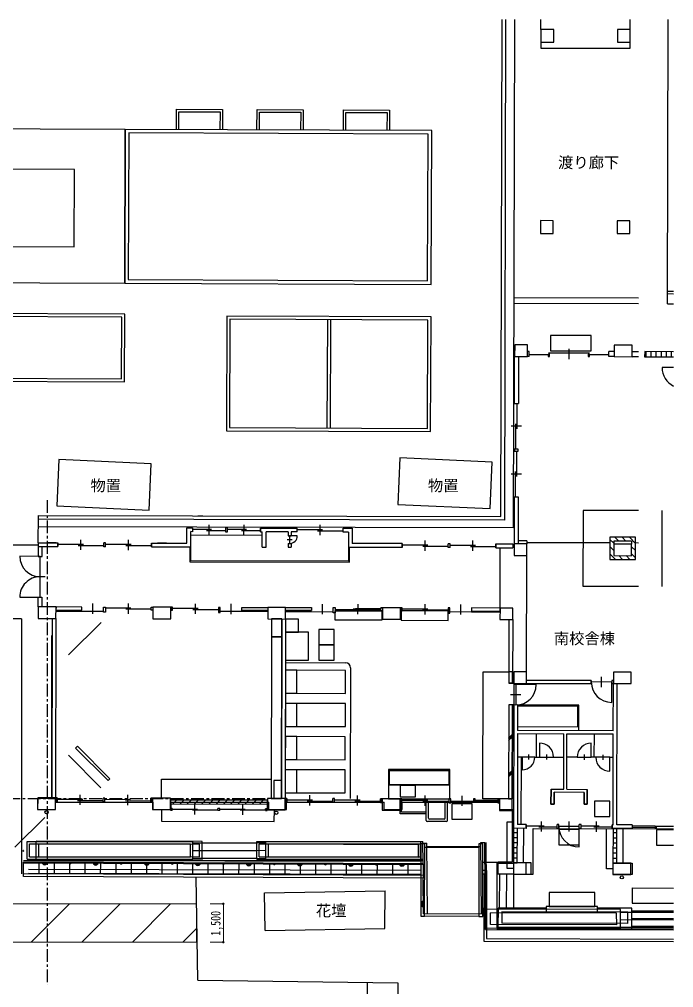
# Model space of a CAD drawing. Units: millimetres at full size. Extents: x -38393 to 40930, y -28590 to 28520.
# Drawn here: x 15231 to 40870, y -9439 to 28520 of the extents above; entities that cross this region are included whole.
import ezdxf
from ezdxf.enums import TextEntityAlignment as Align

# ---------------------------------------------------------------- set-up
doc = ezdxf.new("R2010")
doc.units = ezdxf.units.MM
doc.header["$LTSCALE"] = 100
doc.header["$PDMODE"] = 32
doc.header["$PDSIZE"] = 60
doc.linetypes.add('CHAIN1', pattern=[8, 5, -1, 1, -1])
doc.layers.add('9-5', color=7, linetype='Continuous', lineweight=18)
doc.layers.add('F-0_図枠太線', color=134, linetype='Continuous', lineweight=30)
doc.styles.add('ＭＳ ゴシック', font='')
doc.styles.get('ＭＳ ゴシック').set_extended_font_data('MS Gothic')

msp = doc.modelspace()

# ---------------------------------------------------------------- linework, layer by layer
at = {"layer": '9-5'}
for p, q in [((-13600.5, -6154.7), (22173.1, -6154.7)), ((15699.1, -7654.7), (17199.1, -6154.7)), ((17679, -7654.7), (19179, -6154.7)), ((19658.9, -7654.7), (21158.9, -6154.7)), ((22173.1, -6154.7), (22173.1, -7654.7)), ((21638.8, -7654.7), (22173.1, -7120.5)), ((-13600.5, -7654.7), (22173.1, -7654.7))]:
    msp.add_line(p, q, dxfattribs=at)
at = {"layer": '9-5', "color": 4, "lineweight": 9}
for p, q in [((23226.4, -6154.7), (22701.3, -6154.7)), ((23226.4, -6154.7), (23226.4, -7654.7)), ((23226.4, -7654.7), (22701.3, -7654.7))]:
    msp.add_line(p, q, dxfattribs=at)
at = {"layer": '9-5'}
for p in [(23226.4, -6154.7), (23226.4, -7654.7)]:
    msp.add_point(p, dxfattribs=at)
at = {"layer": 'F-0_図枠太線'}
for p, q in [((34099.9, 9032.7), (34146.2, 28520)), ((34249.5, 8882.4), (34296.2, 28520)), ((34598.8, 8581.5), (34646.2, 28520)), ((35670.3, 28129), (35671.2, 28520)), ((39170.3, 28120.7), (39171.2, 28520)), ((40624.7, 17367.2), (40651.2, 28520)), ((35669.1, 27629), (35668.6, 27394)), ((35668.6, 27394), (39168.5, 27385.7)), ((39168.5, 27385.7), (39169.1, 27620.7)), ((40625.9, 17867.2), (40870, 17866.6)), ((39497.3, 17589.9), (34620.3, 17601.5)), ((40624.7, 17367.2), (40625.3, 17587.2)), ((40625.7, 17767.2), (40870, 17766.6)), ((39497.3, 17369.9), (34619.8, 17381.5)), ((40624.7, 17367.2), (40870, 17366.6)), ((27301.8, 16749.3), (27284.5, 12499.3)), ((27421.8, 16748.8), (27404.5, 12498.8)), ((36765.5, 15601.4), (36764.6, 15201.4)), ((34635.4, 13466.4), (34639.8, 15306.4)), ((34789.8, 15306.1), (34785.4, 13466.1)), ((35204.8, 15305.1), (35139.8, 15305.3)), ((35960, 15370), (35205, 15371.8)), ((37570.1, 15432.8), (35960.1, 15436.6)), ((38325, 15364.4), (37570, 15366.1)), ((38324.8, 15297.7), (38325.3, 15497.7)), ((38539.8, 15297.2), (38324.8, 15297.7)), ((38540.3, 15497.2), (38325.3, 15497.7)), ((39497.3, 15294.9), (39239.8, 15295.5)), ((39240.3, 15495.5), (39497.3, 15494.9)), ((39735.3, 15494.3), (39734.8, 15294.3)), ((39735.3, 15494.3), (39734.8, 15294.3)), ((39734.8, 15294.3), (40870, 15291.6)), ((40870, 15491.6), (39735.3, 15494.3)), ((39789.8, 15294.2), (39790.3, 15494.2)), ((39989.8, 15293.7), (39990.3, 15493.7)), ((40189.8, 15293.3), (40190.3, 15493.3)), ((40389.8, 15292.8), (40390.3, 15492.8)), ((40589.8, 15292.3), (40590.3, 15492.3)), ((40789.8, 15291.8), (40790.3, 15491.8)), ((40870, 14866.6), (40418.8, 14867.7)), ((34635.4, 13466.4), (34785.4, 13466.1)), ((34733.1, 12466.2), (34735.4, 13466.2)), ((34908.3, 12565.8), (34508.3, 12566.7)), ((34681.2, 11666.3), (34683.5, 12666.3)), ((34728.6, 10596.2), (34731, 11596.2)), ((34903.9, 10695.8), (34503.9, 10696.8)), ((34676.7, 9796.3), (34679.1, 10796.3)), ((34626.7, 9796.5), (34622.3, 7956.5)), ((34626.7, 9796.5), (34776.7, 9796.1)), ((34776.7, 9796.1), (34772.3, 7956.1)), ((37325.5, 9270), (37318.4, 6300.1)), ((39497.3, 9264.9), (37325.5, 9270)), ((40418.4, 6292.7), (40425.5, 9262.7)), ((15972.4, 8000.8), (15975, 9075.8)), ((34249.5, 8882.4), (15974.6, 8925.8)), ((15975, 9075.8), (34099.9, 9032.7)), ((22224.9, 9060.9), (22424.9, 9060.5)), ((34598.8, 8581.5), (15973.9, 8625.8)), ((21947, 7836.6), (21948.5, 8436.6)), ((22013.8, 8586.4), (22013.5, 8436.4)), ((22013.7, 8536.4), (22763.7, 8534.7)), ((22563.6, 8485.1), (23313.6, 8483.3)), ((22663.2, 8309.9), (22664.1, 8709.9)), ((23383.7, 8533.2), (24133.7, 8531.4)), ((23933.6, 8481.9), (24683.6, 8480.1)), ((24033.2, 8306.6), (24034.1, 8706.6)), ((24683.4, 8430.1), (24683.8, 8580.1)), ((24683.8, 8580.1), (26113.8, 8576.7)), ((24747, 7829.9), (24748.4, 8429.9)), ((24897, 7829.6), (24898.4, 8429.6)), ((25763.4, 8427.5), (24898.4, 8429.6)), ((25763.4, 8427.5), (25763.1, 8277.5)), ((25883.4, 8427.2), (25883.1, 8277.2)), ((26113.4, 8426.7), (25883.4, 8427.2)), ((26113.4, 8426.7), (26113.8, 8576.7)), ((26113.7, 8526.7), (27113.7, 8524.3)), ((26913.6, 8474.8), (27913.6, 8472.4)), ((27013.1, 8299.6), (27014.1, 8699.6)), ((28128.4, 8421.9), (27913.4, 8422.4)), ((28128.4, 8421.9), (28127, 7821.9)), ((28278.8, 8571.5), (28277.4, 7971.5)), ((15972.4, 8000.8), (16737.4, 7999)), ((16672.4, 7999.1), (16322.4, 8000)), ((16737.4, 7999), (16737, 7849)), ((16737.4, 7999), (16737, 7849)), ((16737.4, 7999), (16737, 7849)), ((17636.7, 7721.8), (17637.7, 8121.8)), ((18537, 7844.7), (18537.4, 7994.7)), ((19506.7, 7717.4), (19507.7, 8117.4)), ((20997.4, 7988.8), (20647.4, 7989.7)), ((24748.1, 8289.9), (21948.1, 8296.6)), ((25922.7, 8122.1), (25722.7, 8122.6)), ((25762.4, 7977.5), (25762, 7827.5)), ((25762.4, 7977.5), (25882.4, 7977.2)), ((25763.1, 8277.5), (25883.1, 8277.2)), ((25823.1, 8272.4), (25822.4, 7972.4)), ((26123.1, 8271.7), (25823.1, 8272.4)), ((25882.4, 7977.2), (25882, 7827.2)), ((30237.4, 7966.9), (28277.4, 7971.5)), ((31136.7, 7689.7), (31137.7, 8089.7)), ((33006.7, 7685.3), (33007.6, 8085.3)), ((35122.6, 8075.3), (34772.6, 8076.1)), ((35122.6, 8075.3), (35122.3, 7955.3)), ((35122.5, 8015.3), (38372.5, 8007.6)), ((38372.8, 8132.2), (38522.4, 7981.9)), ((38522.6, 8067.2), (38522.3, 7947.2)), ((39222.6, 8065.5), (38522.6, 8067.2)), ((38570.5, 8217.1), (38720.1, 8066.7)), ((38853.3, 8216.4), (39003, 8066.1)), ((39136.2, 8215.7), (39372.4, 7978.4)), ((39222.6, 8065.5), (39222.3, 7945.5)), ((39372.5, 8005.2), (39497.3, 8004.9)), ((15965.3, 7913.4), (14140.3, 7913.4)), ((16737.3, 7949), (17737.3, 7946.6)), ((17537.2, 7897.1), (18537.2, 7894.7)), ((18607, 7844.5), (18537, 7844.7)), ((18607.3, 7944.5), (19607.3, 7942.2)), ((19407.2, 7892.6), (20407.2, 7890.3)), ((24747, 7829.9), (24897, 7829.6)), ((25762, 7827.5), (25882, 7827.2)), ((28127, 7821.9), (28125.7, 7281.9)), ((30237, 7816.9), (28127, 7821.9)), ((28165.6, 7241.8), (28167, 7821.8)), ((30237.4, 7966.9), (30237, 7816.9)), ((30237.4, 7966.9), (30237, 7816.9)), ((30237, 7816.9), (30237.4, 7966.9)), ((30237.2, 7916.9), (31237.2, 7914.5)), ((31037.1, 7865), (32037.1, 7862.6)), ((32037, 7812.6), (32037.4, 7962.6)), ((32107, 7812.4), (32037, 7812.6)), ((32107.2, 7912.4), (33107.2, 7910.1)), ((32907.1, 7860.5), (33907.1, 7858.2)), ((33907.4, 7958.2), (33907, 7808.2)), ((33907, 7808.2), (33907.4, 7958.2)), ((33907, 7808.2), (33907.4, 7958.2)), ((33907.4, 7958.2), (33907, 7808.2)), ((33907, 7808.2), (34572, 7806.6)), ((33907.4, 7958.2), (34572.3, 7956.6)), ((34066.4, 5442.8), (34072, 7807.8)), ((34572.3, 7956.6), (34572, 7806.6)), ((38372.1, 7849.4), (38521.7, 7699)), ((39222.1, 7845.9), (39371.7, 7695.5)), ((16046.1, 7468.1), (15246.1, 7470)), ((16044.2, 6668.1), (16046.1, 7468.1)), ((35110.4, 2940.3), (35121.3, 7505.3)), ((38371.4, 7566.5), (38589.9, 7347)), ((38723.1, 7496.7), (38872.7, 7346.4)), ((39005.9, 7496), (39155.6, 7345.7)), ((39221.4, 7563.1), (39371.1, 7412.7)), ((16244.2, 6667.6), (15844.2, 6668.6)), ((16042.3, 5868.1), (16044.2, 6668.1)), ((37318.4, 6300.1), (39497.3, 6294.9)), ((15242.3, 5870), (16042.3, 5868.1)), ((16666, 5324.1), (17681, 5321.7)), ((17681, 5321.7), (18531, 5319.7)), ((18105.8, 5220.7), (18106.7, 5620.7)), ((19601.3, 5437.2), (18601.3, 5439.5)), ((20401.2, 5395.3), (19401.2, 5397.6)), ((19500.8, 5217.4), (19501.7, 5617.4)), ((21231.3, 5433.3), (22231.3, 5430.9)), ((22031.2, 5391.4), (23031.2, 5389)), ((22130.8, 5211.1), (22131.7, 5611.1)), ((23525.8, 5207.8), (23526.7, 5607.8)), ((27105.8, 5199.3), (27106.7, 5599.3)), ((28601.2, 5375.8), (27601.2, 5378.1)), ((28316.3, 5416.4), (28601.3, 5415.8)), ((28401.2, 5376.2), (29401.2, 5373.9)), ((29401.3, 5413.9), (28401.3, 5416.2)), ((28500.8, 5196), (28501.7, 5596)), ((28500.8, 5196), (28501.7, 5596)), ((29401.1, 5333.9), (29401.4, 5453.9)), ((29401.1, 5333.9), (29401.4, 5453.9)), ((29466.1, 5333.7), (29401.1, 5333.9)), ((29466.4, 5453.7), (29401.4, 5453.9)), ((30231.3, 5411.9), (31231.3, 5409.5)), ((31031.2, 5370), (32031.2, 5367.6)), ((31130.8, 5189.8), (31131.7, 5589.8)), ((32525.8, 5186.4), (32526.7, 5586.4)), ((15315.3, 5023.4), (14140.3, 5023.4)), ((15315.3, 5023.4), (15315.3, -4981.6)), ((16515.4, 5034.5), (16498.6, -2000.5)), ((16665.4, 5034.1), (16648.6, -2000.8)), ((23951, 5306.8), (23101, 5308.8)), ((24966, 5304.4), (23951, 5306.8)), ((25515.3, 5013.1), (25498.6, -2021.9)), ((25665.3, 5012.7), (25648.6, -2022.2)), ((25666, 5302.7), (26681, 5300.3)), ((26681, 5300.3), (27531, 5298.3)), ((32951, 5285.4), (32101, 5287.4)), ((34066, 5282.8), (32951, 5285.4)), ((34415.3, 4991.9), (34409.4, 2492)), ((34565.3, 4991.6), (34559.4, 2491.6)), ((17162, 3608), (18437.8, 4877.7)), ((16501.8, -2007.3), (16501.8, 4364.9)), ((25661.3, 3302.8), (28011.3, 3297.2)), ((28210.8, 3096.7), (28198.6, -2028.3)), ((33398.6, -2040.7), (33410.4, 2944.3)), ((33410.4, 2944.3), (34410.4, 2942)), ((38044, 2343.3), (38045, 2743.3)), ((34559.4, 2491.6), (34409.4, 2492)), ((34609.4, 2491.5), (34609.2, 2441.5)), ((34759.2, 2441.1), (34609.2, 2441.5)), ((34759.2, 2441.1), (34609.2, 2441.5)), ((34684.2, 2441.3), (34682.3, 1641.3)), ((35484.2, 2439.4), (34684.2, 2441.3)), ((34759.2, 2441.1), (34759.4, 2491.1)), ((35109.4, 2490.3), (37644.3, 2484.3)), ((35109.6, 2610.3), (37644.6, 2604.3)), ((37644.6, 2604.3), (37644.3, 2484.3)), ((38444.5, 2542.4), (37644.5, 2544.3)), ((38442.6, 1742.4), (38444.5, 2542.4)), ((38505, 632.2), (38509.3, 2482.2)), ((38646.2, -3053.1), (38659.3, 2481.9)), ((34883.3, 2040.8), (34483.3, 2041.8)), ((34407.3, 1642), (34398.6, -2043)), ((34557.3, 1641.6), (34407.3, 1642)), ((34557.3, 1641.6), (34548.6, -2043.4)), ((34607.3, 1641.5), (34595.8, -3193.5)), ((34757.3, 1641.1), (34607.3, 1641.5)), ((34757.3, 1641.1), (34607.3, 1641.5)), ((34757.3, 1641.1), (34755, 641.1)), ((34404, 245.7), (34554.4, 395.3)), ((34404.1, 295.7), (34554.5, 445.3)), ((34404.3, 345.7), (34554.6, 495.3)), ((34754.7, 521.1), (34746.2, -3043.9)), ((34754.7, 521.1), (36569.7, 516.8)), ((38505, 632.2), (34755, 641.1)), ((35492.5, -400.6), (35494.7, 519.4)), ((36564.5, -1663.2), (36569.7, 516.8)), ((36684.5, -1663.5), (36689.7, 516.5)), ((36689.7, 516.5), (38504.7, 512.2)), ((37762.5, -406), (37764.7, 514)), ((38496.2, -3052.8), (38504.7, 512.2)), ((35613.8, 149.1), (35612.5, -400.9)), ((37642.5, -405.7), (37643.8, 144.3)), ((17152.6, -327), (18422.4, -1602.8)), ((35182.7, -299.9), (35182.2, -499.9)), ((35887.7, -301.6), (35887.2, -501.6)), ((37367.7, -305.1), (37367.2, -505.1)), ((38097.7, -306.8), (38097.2, -506.8)), ((34932.5, -399.3), (34752.5, -398.9)), ((34892.5, -399.2), (34886.2, -3044.2)), ((34932.5, -399.3), (34931.3, -899.3)), ((35432.5, -400.5), (34932.5, -399.3)), ((35432.5, -400.5), (35612.5, -400.9)), ((35612.5, -400.9), (36162.5, -402.2)), ((36162.5, -402.2), (36567.5, -403.2)), ((37092.5, -404.4), (36687.5, -403.5)), ((37092.5, -404.4), (37642.5, -405.7)), ((37822.5, -406.2), (37642.5, -405.7)), ((38372.5, -407.5), (37822.5, -406.2)), ((38371.2, -957.5), (38372.5, -407.5)), ((38372.5, -407.5), (38502.5, -407.8)), ((34400.7, -1168.5), (34551, -1018.9)), ((34400.8, -1118.5), (34551.1, -968.9)), ((34400.9, -1068.5), (34551.3, -918.9)), ((25100.4, -1270.9), (25098.6, -2020.9)), ((17612.8, -2278.1), (17613.8, -1878.1)), ((19482.8, -2282.6), (19483.8, -1882.6)), ((15951.8, -2007.3), (16501.8, -2007.3)), ((15951.8, -2457.3), (15951.8, -2007.3)), ((16651.8, -2457.3), (16651.8, -2166)), ((16651.8, -2166), (20478.1, -2166)), ((16713.5, -2001), (16713.1, -2151)), ((16713.5, -2001), (16713.1, -2151)), ((16713.1, -2151), (16713.5, -2001)), ((16713.1, -2151), (16713.5, -2001)), ((16713.4, -2051), (17713.4, -2053.4)), ((17513.3, -2102.9), (18513.3, -2105.3)), ((18513.1, -2155.3), (18513.5, -2005.3)), ((18583.1, -2155.4), (18513.1, -2155.3)), ((18583.4, -2055.4), (19583.4, -2057.8)), ((19383.3, -2107.3), (20383.2, -2109.7)), ((20383.5, -2009.7), (20383.1, -2159.7)), ((20383.5, -2009.7), (20383.1, -2159.7)), ((20383.1, -2159.7), (20383.5, -2009.7)), ((20383.5, -2009.7), (20383.1, -2159.7)), ((20478.1, -2457.3), (20478.1, -2166)), ((21148.1, -2236.5), (24948.1, -2245.6)), ((21178.1, -2457.3), (21178.1, -2166)), ((21178.1, -2166), (25004.3, -2166)), ((21244.2, -2236.8), (21394.5, -2087.1)), ((21527, -2237.4), (21677.4, -2087.8)), ((21809.9, -2238.1), (21960.2, -2088.5)), ((22092.7, -2238.8), (22243.1, -2089.1)), ((22112.1, -2653.8), (22113, -2253.8)), ((22375.6, -2239.5), (22525.9, -2089.8)), ((22658.4, -2240.1), (22808.8, -2090.5)), ((22941.2, -2240.8), (23091.6, -2091.2)), ((23224.1, -2241.5), (23374.4, -2091.8)), ((23506.9, -2242.1), (23657.3, -2092.5)), ((23789.8, -2242.8), (23940.1, -2093.2)), ((23982.1, -2658.3), (23983, -2258.3)), ((24072.6, -2243.5), (24223, -2093.8)), ((24355.5, -2244.2), (24505.8, -2094.5)), ((24638.3, -2244.8), (24788.7, -2095.2)), ((24921.1, -2245.5), (24948.1, -2218.6)), ((24948.1, -2245.6), (24948.4, -2095.6)), ((25004.3, -2457.3), (25004.3, -2166)), ((25704.3, -2457.3), (25704.3, -2166)), ((25704.3, -2166), (29530.6, -2166)), ((25713.5, -2022.4), (25713.1, -2172.4)), ((25713.5, -2022.4), (25713.1, -2172.4)), ((25713.1, -2172.4), (25713.5, -2022.4)), ((25713.1, -2172.4), (25713.5, -2022.4)), ((25713.4, -2072.4), (26713.3, -2074.8)), ((26513.2, -2124.3), (27513.2, -2126.7)), ((26612.8, -2299.5), (26613.8, -1899.5)), ((27513.1, -2176.7), (27513.5, -2026.7)), ((27583.1, -2176.8), (27513.1, -2176.7)), ((27583.3, -2076.8), (28583.3, -2079.2)), ((28298.5, -2078.5), (28583.5, -2079.2)), ((28383.2, -2128.7), (29383.2, -2131.1)), ((28383.4, -2128.7), (29383.4, -2131.1)), ((28482.8, -2304), (28483.8, -1904)), ((28482.9, -2304), (28483.9, -1904)), ((29383.5, -2031.1), (29383.1, -2181.1)), ((29383.5, -2031.1), (29383.1, -2181.1)), ((29383.1, -2181.1), (29383.5, -2031.1)), ((29383.5, -2031.1), (29383.1, -2181.1)), ((29383.2, -2181.1), (29383.6, -2031.1)), ((29448.2, -2181.3), (29383.2, -2181.1)), ((29448.6, -2031.3), (29383.6, -2031.1)), ((29530.6, -2457.3), (29530.6, -2166)), ((30213.5, -2083.1), (31238.5, -2085.5)), ((30230.6, -2457.3), (30230.6, -2166)), ((30230.6, -2166), (34056.9, -2166)), ((32063.3, -2137.5), (31038.4, -2135)), ((31137.9, -2310.3), (31138.9, -1910.3)), ((31176.6, -2880.4), (31178.2, -2185.4)), ((31266.8, -2790.6), (31268.2, -2185.6)), ((31916.8, -2792.1), (31918.2, -2187.1)), ((32006.6, -2882.3), (32008.2, -2187.4)), ((33093.3, -2139.9), (32133.3, -2137.6)), ((32577.9, -2313.7), (32578.9, -1913.7)), ((33983.3, -2142), (33093.3, -2139.9)), ((33093.5, -2089.9), (33983.5, -2092)), ((34056.9, -2457.3), (34056.9, -2166)), ((15951.8, -2457.3), (16651.8, -2457.3)), ((20478.1, -2457.3), (21178.1, -2457.3)), ((21212.7, -2416.7), (21212.5, -2486.7)), ((21212.5, -2486.7), (21212.7, -2416.7)), ((21212.6, -2439.7), (22212.6, -2442.1)), ((22012.5, -2465.6), (23012.5, -2468)), ((23012.5, -2491), (23012.6, -2421)), ((23082.5, -2491.1), (23012.5, -2491)), ((23082.6, -2421.1), (23012.6, -2421)), ((23082.5, -2491.1), (23082.6, -2421.1)), ((23082.6, -2444.1), (24082.6, -2446.5)), ((23882.5, -2470), (24882.5, -2472.4)), ((24882.6, -2425.4), (24882.5, -2495.4)), ((24882.6, -2425.4), (24882.5, -2495.4)), ((25004.3, -2457.3), (25704.3, -2457.3)), ((25221.5, -2921.2), (25222.5, -2471.2)), ((29530.6, -2457.3), (30230.6, -2457.3)), ((34056.9, -2457.3), (34606.9, -2457.3)), ((34606.9, -4993.5), (34606.9, -2457.3)), ((15057.2, -3933.9), (16222, -2769.1)), ((31961.5, -2927.2), (31221.5, -2925.5)), ((31871.7, -2837), (31311.7, -2835.7)), ((35693, -3321.1), (35694, -2921.1)), ((36770.5, -3323.7), (36771.5, -2923.7)), ((37848, -3326.2), (37849, -2926.2)), ((34595.8, -3193.5), (34592.6, -4543.5)), ((34595.5, -3351), (34745.5, -3351.4)), ((35085.8, -3194.7), (34595.8, -3193.5)), ((35086.2, -3044.7), (34746.2, -3043.9)), ((34992.6, -4544.5), (34995.8, -3194.5)), ((35086.1, -3094.7), (35793.6, -3096.4)), ((35366.9, -4993.5), (35366.9, -3203.4)), ((35366.9, -3203.4), (40870, -3218.9)), ((36301, -3147.6), (35593.5, -3145.9)), ((36300.8, -3197.6), (36301.2, -3047.6)), ((36370.8, -3197.7), (36300.8, -3197.6)), ((36371.2, -3047.7), (36301.2, -3047.6)), ((36370.8, -3197.7), (36371.2, -3047.7)), ((37171, -3124.6), (36371, -3122.7)), ((37169.1, -3924.6), (37171, -3124.6)), ((37241.1, -3099.8), (37948.6, -3101.5)), ((38456, -3152.7), (37748.5, -3151)), ((38455.8, -3202.7), (38456.2, -3052.7)), ((38456.2, -3052.7), (38455.8, -3202.7)), ((38455.8, -3202.7), (38645.8, -3203.1)), ((39245.8, -3204.6), (38455.8, -3202.7)), ((38496.2, -3052.8), (38456.2, -3052.7)), ((38456.2, -3052.7), (38496.2, -3052.8)), ((38495.5, -3360.3), (38645.5, -3360.6)), ((39246.2, -3054.6), (38646.2, -3053.1)), ((39246.2, -3054.6), (38846.2, -3053.6)), ((39246.2, -3054.6), (38846.2, -3053.6)), ((38892.6, -4553.7), (38895.8, -3203.7)), ((39246.2, -3054.6), (39245.8, -3204.6)), ((39246.2, -3054.6), (39245.8, -3204.6)), ((39246.2, -3054.6), (39245.8, -3204.6)), ((39246.2, -3054.6), (39245.8, -3204.6)), ((40145.9, -3169.2), (39245.9, -3167.1)), ((40146.1, -3106.7), (39246.1, -3104.6)), ((40146.1, -3106.7), (40870, -3108.4)), ((40195.7, -3251.8), (40194.3, -3851.8)), ((40870, -3253.4), (40195.7, -3251.8)), ((15530.4, -4407.3), (15533.3, -3707.3)), ((15533.3, -3707.3), (22030.3, -3707.3)), ((15892.9, -4399.1), (15894.6, -3699.1)), ((22394.6, -3714.5), (15894.6, -3699.1)), ((22030.3, -4407.3), (22030.3, -3707.3)), ((22030.7, -3757.3), (24530.7, -3757.3)), ((22392.9, -4414.5), (22394.6, -3714.5)), ((24894.4, -3770.4), (22394.5, -3764.5)), ((24530.5, -4407.3), (24533.3, -3707.3)), ((24533.3, -3707.3), (31045.3, -3707.3)), ((24892.9, -4420.4), (24894.6, -3720.4)), ((30964.5, -3734.9), (24894.6, -3720.4)), ((30962.9, -4434.9), (30964.5, -3734.9)), ((31053.5, -4585.2), (31045.3, -3707.3)), ((31046, -3772.3), (31193.5, -3772.3)), ((31219.4, -6551.9), (31193.5, -3772.3)), ((33313.4, -3752.6), (33468.4, -3751.1)), ((33339.5, -6560.5), (33313.4, -3752.6)), ((33500.1, -7161.3), (33468.4, -3751.1)), ((33550.1, -7161.4), (33518.4, -3750.7)), ((34594.5, -3751), (34744.5, -3751.4)), ((34595, -3551), (34745, -3551.4)), ((38494.5, -3760.3), (38644.5, -3760.6)), ((38495, -3560.3), (38645, -3560.6)), ((15630.8, -4307.3), (15632.9, -3807.3)), ((15632.9, -3807.3), (21932.9, -3807.3)), ((15993.2, -4299.3), (15994.4, -3799.3)), ((15994.4, -3799.3), (22294.3, -3814.3)), ((21930.9, -4307.3), (21932.9, -3807.3)), ((22030.7, -4057.3), (24530.7, -4057.3)), ((24893.7, -4070.4), (22393.7, -4064.5)), ((24630.9, -4307.3), (24632.9, -3807.3)), ((24632.9, -3807.3), (30946.3, -3807.3)), ((24993.1, -4320.7), (24994.3, -3820.7)), ((30864.3, -3834.6), (24994.3, -3820.7)), ((30864.3, -3834.6), (30863.1, -4334.6)), ((30950.9, -4307.3), (30946.3, -3807.3)), ((33239.1, -3945.3), (31119.1, -3940.2)), ((31194.7, -3902.3), (33314.8, -3902.3)), ((33394.4, -3805.7), (33239.4, -3805.3)), ((34593.6, -4151), (34743.6, -4151.4)), ((34594, -3951), (34744, -3951.4)), ((38493.6, -4160.3), (38643.6, -4160.6)), ((38494, -3960.3), (38644, -3960.6)), ((40194.3, -3851.8), (40870, -3853.4)), ((15390.3, -5082.7), (15392.6, -4522.7)), ((15392.6, -4457.3), (31054, -4457.3)), ((31053.5, -4585.2), (15392.6, -4522.7)), ((15530.4, -4407.3), (22030.3, -4407.3)), ((15592.8, -4448.3), (30962.8, -4484.9)), ((15630.8, -4307.3), (21930.9, -4307.3)), ((22392.9, -4414.5), (15892.9, -4399.1)), ((22030.7, -4357.3), (24530.7, -4357.3)), ((22393, -4364.5), (24893, -4370.4)), ((24530.5, -4407.3), (31051.9, -4407.3)), ((24630.9, -4307.3), (30950.9, -4307.3)), ((30962.9, -4434.9), (24892.9, -4420.4)), ((30863.1, -4334.6), (24993.1, -4320.7)), ((33392.7, -4515.6), (33992.7, -4517.1)), ((33942.7, -4517), (33936.5, -7116.9)), ((33991.6, -4992.1), (33992.7, -4517.1)), ((34593.1, -4351), (34743.1, -4351.4)), ((38487.9, -4552.8), (38486.9, -5002.8)), ((38487.9, -4552.8), (39248.4, -4554.6)), ((38493.1, -4360.3), (38643.1, -4360.6)), ((31053.4, -4625.2), (15392.4, -4562.7)), ((15592, -4798.3), (30961.9, -4834.9)), ((15994.8, -4565.1), (15993.1, -4985.1)), ((16597.1, -4567.5), (16595.4, -4987.5)), ((17199.5, -4569.9), (17197.8, -4989.9)), ((17801.8, -4572.3), (17800.1, -4992.3)), ((18404.1, -4574.7), (18402.5, -4994.7)), ((19006.5, -4577.1), (19004.8, -4997.1)), ((19608.8, -4579.5), (19607.2, -4999.5)), ((20211.2, -4581.9), (20209.5, -5001.9)), ((20813.5, -4584.3), (20811.8, -5004.3)), ((21415.9, -4586.8), (21414.2, -5006.7)), ((22018.2, -4589.2), (22016.5, -5009.1)), ((22620.5, -4591.6), (22618.9, -5011.6)), ((23222.9, -4594), (23221.2, -5014)), ((23825.2, -4596.4), (23823.6, -5016.4)), ((24427.6, -4598.8), (24425.9, -5018.8)), ((25029.9, -4601.2), (25028.2, -5021.2)), ((25632.3, -4603.6), (25630.6, -5023.6)), ((26234.6, -4606), (26232.9, -5026)), ((26836.9, -4608.4), (26835.3, -5028.4)), ((27439.3, -4610.8), (27437.6, -5030.8)), ((28041.6, -4613.2), (28040, -5033.2)), ((28644, -4615.6), (28642.3, -5035.6)), ((29246.3, -4618), (29244.6, -5038)), ((29848.7, -4620.4), (29847, -5040.4)), ((30451, -4622.8), (30449.3, -5042.8)), ((31053.5, -4585.2), (31051.3, -5145.2)), ((33541.9, -4841), (33391.9, -4840.6)), ((33541.9, -4841), (33535.6, -7516)), ((34592.6, -4568.5), (33992.6, -4567.1)), ((31051.3, -5145.2), (15390.3, -5082.7)), ((31051.7, -5045.2), (15390.7, -4982.7)), ((15591.6, -4948.3), (30961.6, -4984.9)), ((22225.2, -9150.1), (22154.9, -5109.7)), ((31064.4, -6551.2), (31051.3, -5145.2)), ((33441.6, -4990.8), (33391.6, -4990.6)), ((33441.6, -4990.8), (33435.3, -7615.8)), ((34591.6, -4993.5), (33941.6, -4992)), ((34041.6, -4992.2), (34038.4, -6317.2)), ((34316.6, -4992.8), (34313.4, -6317.8)), ((34591.6, -4993.5), (34588.4, -6318.5)), ((34606.9, -4993.5), (35366.9, -4995.3)), ((24841, -5727.3), (29562, -5645)), ((39240.3, -5529.6), (39238.9, -6129.5)), ((39240.3, -5529.6), (40870, -5533.4)), ((24866.7, -7203.1), (24841, -5727.3)), ((38783, -6373.9), (33542.7, -6361.4)), ((33988.4, -6317.1), (33986.6, -7067.1)), ((35880.9, -6321.6), (33988.4, -6317.1)), ((37890.6, -6476.3), (37891.1, -6261.3)), ((39228.4, -6329.5), (37890.9, -6326.3)), ((38790.5, -7173.9), (38783, -6373.9)), ((39226.5, -7129.5), (39228.2, -6429.5)), ((39226.6, -7079.5), (39228.4, -6329.5)), ((39228.2, -6429.5), (40870, -6433.4)), ((39238.9, -6129.5), (40870, -6133.4)), ((33494.5, -6561.2), (31064.4, -6551.2)), ((33232.6, -6645.3), (31112.6, -6640.2)), ((33698.3, -6961.8), (33694.1, -6511.8)), ((38634.4, -6523.5), (33694.1, -6511.8)), ((34138.1, -6467.4), (34137, -6917.4)), ((39078, -6479.2), (34138.1, -6467.4)), ((35880.6, -6471.6), (37890.6, -6476.3)), ((38638.6, -6973.5), (38634.4, -6523.5)), ((38784, -6473.9), (40870, -6478.8)), ((38786.8, -6773.9), (40870, -6778.8)), ((39077, -6929.2), (39078, -6479.2)), ((39227.5, -6729.5), (40870, -6733.4)), ((33500.1, -7161.3), (40870, -7178.8)), ((38790, -7123.9), (33549.7, -7111.4)), ((38638.6, -6973.5), (33698.3, -6961.8)), ((33936.5, -7116.9), (40870, -7133.4)), ((39226.6, -7079.5), (33986.6, -7067.1)), ((39077, -6929.2), (34137, -6917.4)), ((38789.5, -7073.9), (40870, -7078.8)), ((39226.7, -7029.5), (40870, -7033.4)), ((33535.6, -7516), (40870, -7533.4)), ((33435.3, -7615.8), (40870, -7633.4)), ((22225.2, -9150.1), (30062.7, -9244.9)), ((28858.7, -9230.4), (28844.5, -12865.1)), ((30062.7, -9244.9), (30049.1, -11675.3))]:
    msp.add_line(p, q, dxfattribs=at)
at = {"layer": 'F-0_図枠太線', "linetype": 'CHAIN1'}
for p, q in [((16322, 9673), (16322, -9330.8)), ((24863.4, -2033.9), (10967, -2033.9))]:
    msp.add_line(p, q, dxfattribs=at)
at = {"layer": 'F-0_図枠太線'}
for points in [[(35669.1, 27629), (36169.1, 27627.8), (36170.3, 28127.8), (35670.3, 28129)], [(38669.1, 27621.9), (39169.1, 27620.7), (39170.3, 28120.7), (38670.3, 28121.9)], [(19382.1, 24206.7), (9372.2, 24247.5), (9347.6, 18217.5), (19357.5, 18176.7)], [(31392, 24157.7), (19382.1, 24206.7), (19357.5, 18176.7), (31367.4, 18127.7)], [(31251.5, 24018.2), (19521.6, 24066.1), (19498.1, 18316.1), (31228, 18268.3)], [(17385.7, 22629.8), (11355.7, 22654.4), (11343.4, 19624.4), (17373.3, 19599.8)], [(36152.5, 20627.9), (35652.5, 20629.1), (35651.3, 20129.1), (36151.3, 20127.9)], [(39152.5, 20620.7), (38652.5, 20621.9), (38651.3, 20121.9), (39151.3, 20120.7)], [(19362.6, 16961.7), (13297.6, 16986.4), (13286.8, 14331.4), (19351.8, 14306.7)], [(19242.1, 16842.2), (13417.2, 16865.9), (13407.3, 14450.9), (19232.3, 14427.2)], [(31362.2, 16852.7), (23362.3, 16885.4), (23344, 12395.4), (31343.9, 12362.8)], [(31241.8, 16733.2), (23481.8, 16764.9), (23464.5, 12514.9), (31224.4, 12483.3)], [(37641.8, 16124.3), (36041.8, 16128.1), (36040.3, 15528.1), (37640.3, 15524.3)], [(35140.9, 15755.3), (34640.9, 15756.4), (34639.8, 15306.4), (35139.8, 15305.3)], [(39240.9, 15745.5), (38540.9, 15747.2), (38539.8, 15297.2), (39239.8, 15295.5)], [(36010.1, 15403.2), (35960.1, 15403.3), (35959.8, 15303.3), (36009.8, 15303.2)], [(37570, 15399.5), (37520, 15399.6), (37519.8, 15299.6), (37569.8, 15299.5)], [(34781.2, 11666.1), (34631.2, 11666.5), (34631, 11596.5), (34781, 11596.1)], [(16699.5, 9444.2), (20315.7, 9279.2), (20398.6, 11097.3), (16782.4, 11262.3)], [(30059.6, 9506.8), (33675.8, 9341.8), (33758.8, 11159.9), (30142.5, 11324.9)], [(23383.8, 8583.2), (23313.8, 8583.3), (23313.4, 8433.3), (23383.4, 8433.2)], [(38370.9, 7347.6), (39370.9, 7345.2), (39373, 8215.2), (38373, 8217.6)], [(35122.3, 7955.3), (34622.3, 7956.5), (34621.3, 7506.5), (35121.3, 7505.3)], [(39222.3, 7945.5), (38522.3, 7947.2), (38521.3, 7497.2), (39221.3, 7495.5)], [(16666.4, 5484.1), (15966.4, 5485.8), (15965.4, 5035.8), (16665.4, 5034.1)], [(17681.4, 5481.7), (16666.4, 5484.1), (16666.1, 5364.1), (17681.1, 5361.7)], [(18531.4, 5479.7), (18601.4, 5479.5), (18600.9, 5279.5), (18530.9, 5279.7)], [(20401.4, 5475.3), (20466.4, 5475.1), (20466.1, 5355.1), (20401.1, 5355.3)], [(21166.4, 5473.4), (20466.4, 5475.1), (20465.3, 5025.1), (21165.3, 5023.4)], [(21231.4, 5473.3), (21166.4, 5473.4), (21166.1, 5353.4), (21231.1, 5353.3)], [(23101.4, 5468.8), (23031.4, 5469), (23030.9, 5269), (23100.9, 5268.8)], [(23951.4, 5466.8), (24966.4, 5464.4), (24966.1, 5344.4), (23951.1, 5346.8)], [(25666.4, 5462.7), (24966.4, 5464.4), (24965.3, 5014.4), (25665.3, 5012.7)], [(25666.4, 5462.7), (26681.4, 5460.3), (26681.1, 5340.3), (25666.1, 5342.7)], [(27531.4, 5458.3), (27601.4, 5458.1), (27600.9, 5258.1), (27530.9, 5258.3)], [(27601.1, 5338.1), (29441.1, 5333.8), (29440.2, 4963.8), (27600.2, 4968.1)], [(29401.4, 5453.9), (29466.4, 5453.7), (29466.1, 5333.7), (29401.1, 5333.9)], [(30166.4, 5452), (29466.4, 5453.7), (29465.3, 5003.7), (30165.3, 5002)], [(30231.4, 5451.9), (30166.4, 5452), (30166.1, 5332), (30231.1, 5331.9)], [(32031.1, 5327.6), (30191.1, 5332), (30190.2, 4962), (32030.2, 4957.6)], [(32101.4, 5447.4), (32031.4, 5447.6), (32030.9, 5247.6), (32100.9, 5247.4)], [(34066.4, 5442.8), (32951.4, 5445.4), (32951.1, 5325.4), (34066.1, 5322.8)], [(34566.4, 5441.6), (34066.4, 5442.8), (34065.3, 4992.8), (34565.3, 4991.6)], [(25113.7, 4314.1), (25513.7, 4313.1), (25515.3, 5013.1), (25115.3, 5014.1)], [(25664.1, 4502.7), (26164.1, 4501.6), (26165.3, 5001.6), (25665.3, 5002.7)], [(26962.9, 3999.7), (27562.9, 3998.2), (27564.3, 4598.2), (26964.3, 4599.7)], [(25098.6, -2020.9), (25498.6, -2021.9), (25513.7, 4313.1), (25113.7, 4314.1)], [(25661.5, 3402.8), (26561.5, 3400.6), (26564.1, 4500.6), (25664.1, 4502.7)], [(26961.5, 3399.7), (27561.5, 3398.2), (27562.9, 3998.2), (26962.9, 3999.7)], [(25658.4, 2102.8), (26108.4, 2101.7), (26110.5, 3001.7), (25660.5, 3002.8)], [(34409.4, 2492), (34559.4, 2491.6), (34560.4, 2941.6), (34410.4, 2942)], [(35110.4, 2940.3), (34610.4, 2941.5), (34609.4, 2491.5), (35109.4, 2490.3)], [(39210.4, 2930.5), (38510.4, 2932.2), (38509.3, 2482.2), (39209.3, 2480.5)], [(25655.3, 802.8), (26105.3, 801.7), (26107.5, 1701.7), (25657.5, 1702.8)], [(34398.6, -2043), (34548.6, -2043.4), (34557.3, 1641.6), (34407.3, 1642)], [(25652.2, -497.2), (26102.2, -498.3), (26104.4, 401.7), (25654.4, 402.8)], [(17436.1, -44.9), (17507, 25.7), (18776.8, -1250.1), (18705.9, -1320.7)], [(25649.1, -1797.2), (26099.1, -1798.3), (26101.3, -898.3), (25651.3, -897.2)], [(32101.3, -887.6), (29701.3, -881.9), (29699.9, -1481.9), (32099.9, -1487.6)], [(25198.6, -2021.2), (25498.6, -2021.9), (25500.3, -1321.9), (25200.3, -1321.2)], [(32099.9, -1487.6), (29699.9, -1481.9), (29698.6, -2031.9), (32098.6, -2037.6)], [(30749.8, -1514.4), (30149.8, -1512.9), (30148.8, -1962.9), (30748.8, -1964.4)], [(16648.6, -2000.8), (15948.6, -1999.2), (15947.6, -2449.2), (16647.6, -2450.8)], [(16713.5, -2001), (16648.5, -2000.8), (16648.1, -2150.8), (16713.1, -2151)], [(20448.5, -2009.9), (20383.5, -2009.7), (20383.1, -2159.7), (20448.1, -2159.9)], [(21148.6, -2011.5), (20448.6, -2009.9), (20447.5, -2459.9), (21147.5, -2461.5)], [(25648.6, -2022.2), (24948.6, -2020.6), (24947.5, -2470.6), (25647.5, -2472.2)], [(25713.5, -2022.4), (25648.5, -2022.2), (25648.1, -2172.2), (25713.1, -2172.4)], [(29448.5, -2031.3), (29383.5, -2031.1), (29383.1, -2181.1), (29448.1, -2181.3)], [(30148.6, -2032.9), (29448.6, -2031.3), (29447.5, -2481.3), (30147.5, -2482.9)], [(30213.6, -2033.1), (30148.6, -2032.9), (30148.2, -2182.9), (30213.2, -2183.1)], [(32133.6, -2037.6), (32063.6, -2037.5), (32063.2, -2187.5), (32133.2, -2187.6)], [(32978.1, -2234.7), (32178.1, -2232.8), (32176.7, -2832.8), (32976.7, -2834.7)], [(33093.6, -2039.9), (33023.6, -2039.8), (33023.4, -2114.8), (33093.4, -2114.9)], [(34048.6, -2042.2), (33983.6, -2042), (33983.2, -2192), (34048.2, -2192.2)], [(34548.6, -2043.4), (34048.6, -2042.2), (34047.5, -2492.2), (34547.5, -2493.4)], [(38373.4, -2127.5), (37773.4, -2126.1), (37772, -2726.1), (38372, -2727.5)], [(21212.7, -2416.7), (21147.7, -2416.5), (21147.5, -2486.5), (21212.5, -2486.7)], [(24947.6, -2425.6), (24882.6, -2425.4), (24882.5, -2495.4), (24947.5, -2495.6)], [(34592.6, -4543.5), (34742.6, -4543.9), (34745.8, -3193.9), (34595.8, -3193.5)], [(37170.7, -3244.6), (36370.7, -3242.7), (36369.3, -3842.7), (37169.3, -3844.6)], [(38492.6, -4552.8), (38642.6, -4553.1), (38645.8, -3203.1), (38495.8, -3202.8)], [(40196, -3131.8), (40146, -3131.7), (40145.8, -3206.7), (40195.8, -3206.8)], [(31119.4, -3800.2), (30964.4, -3799.9), (30957.6, -6639.9), (31112.6, -6640.2)], [(35092.6, -4544.7), (34592.6, -4543.5), (34591.6, -4993.5), (35091.6, -4994.7)], [(39192.6, -4554.4), (38492.6, -4552.8), (38491.6, -5002.8), (39191.6, -5004.4)], [(37779.9, -5711.1), (35994.9, -5706.8), (35993.6, -6256.8), (37778.6, -6261.1)]]:
    msp.add_lwpolyline(points, close=True, dxfattribs=at)
for points in [[(21382.1, 24198.5), (21385.4, 24998.5), (23195.4, 24991.1), (23192.1, 24191.1)], [(21482.1, 24198.1), (21485, 24898.1), (23095, 24891.5), (23092.1, 24191.5)], [(24542.1, 24185.6), (24545.4, 24985.6), (26355.3, 24978.2), (26352.1, 24178.2)], [(24642.1, 24185.2), (24645, 24885.2), (26254.9, 24878.6), (26252.1, 24178.6)], [(27927.1, 24171.8), (27930.3, 24971.8), (29740.3, 24964.4), (29737.1, 24164.4)], [(28027.1, 24171.4), (28029.9, 24871.4), (29639.9, 24864.8), (29637.1, 24164.8)], [(35204.8, 15305.1), (35205.3, 15505.1), (35140.3, 15505.3)], [(20407.4, 7990.3), (21797.4, 7986.9), (21798.8, 8586.9), (22013.8, 8586.4), (22013.5, 8436.4), (21948.5, 8436.6)], [(24683.8, 8580.1), (24683.4, 8430.1), (24748.4, 8429.9)], [(27913.4, 8422.4), (27913.8, 8572.4), (28278.8, 8571.5)], [(15972.4, 8000.8), (15972, 7850.8), (16737, 7849)], [(16737.4, 7999), (16737, 7849), (16737.4, 7999)], [(16737, 7849), (16737.4, 7999), (16737, 7849)], [(18607, 7844.5), (18607.4, 7994.5), (18537.4, 7994.7)], [(20407.4, 7990.3), (20407, 7840.3), (21947, 7836.6)], [(20407.4, 7990.3), (20407, 7840.3), (20407.4, 7990.3)], [(20407, 7840.3), (20407.4, 7990.3), (20407, 7840.3)], [(15972, 7850.8), (15971.1, 7468.3), (16121.1, 7467.9), (16122, 7850.4)], [(21907, 7836.7), (21905.6, 7256.7), (28165.6, 7241.8)], [(28125.7, 7281.9), (21945.7, 7296.6), (21947, 7836.6)], [(30237.4, 7966.9), (30237, 7816.9), (30237.4, 7966.9)], [(32107, 7812.4), (32107.4, 7962.4), (32037.4, 7962.6)], [(15966.4, 5485.8), (15967.3, 5868.3), (16117.3, 5867.9), (16116.4, 5485.4)], [(26108.4, 2101.7), (28008.4, 2097.2), (28010.5, 2997.2), (26110.5, 3001.7)], [(34410.4, 2942), (34409.4, 2492), (34609.4, 2491.5), (34607.3, 1641.5), (34407.3, 1642), (34398.6, -2043), (33398.6, -2040.7)], [(35109.4, 2490.3), (37644.3, 2484.3), (37644.6, 2604.3), (35109.6, 2610.3)], [(38509.6, 2602.2), (38444.6, 2602.4), (38444.3, 2482.4), (38509.3, 2482.2)], [(26105.3, 801.7), (28005.3, 797.2), (28007.5, 1697.2), (26107.5, 1701.7)], [(37115.3, 775.5), (37117.2, 1595.5), (34757.2, 1601.1)], [(37155.3, 775.4), (37157.3, 1635.4), (34757.3, 1644.6)], [(37155, 635.4), (37155.3, 775.4), (34755.3, 781.1)], [(26102.2, -498.3), (28002.2, -502.8), (28004.4, 397.2), (26104.4, 401.7)], [(26099.1, -1798.3), (27999.1, -1802.8), (28001.3, -902.8), (26101.3, -898.3)], [(29739.9, -1482), (29741.2, -922), (32061.2, -927.5), (32059.9, -1487.5)], [(20798.6, -2010.7), (20800.4, -1260.7), (25100.4, -1270.9)], [(36063.1, -2247), (36064.5, -1662), (36564.5, -1663.2)], [(36064.5, -1662), (36063.1, -2247), (36183.1, -2247.3), (36184.2, -1782.3)], [(36684.5, -1663.5), (37484.5, -1665.4), (37483.1, -2250.4), (37363.1, -2250.1), (37364.2, -1785.1), (36184.2, -1782.3), (36183.1, -2247.3), (36063.1, -2247)], [(37364.2, -1785.1), (37363.1, -2250.1), (37483.1, -2250.4), (37484.5, -1665.4)], [(18583.1, -2155.4), (18583.5, -2005.4), (18513.5, -2005.3)], [(24948.4, -2095.6), (21148.4, -2086.5), (21148.1, -2236.5)], [(27583.1, -2176.8), (27583.5, -2026.8), (27513.5, -2026.7)], [(31177.3, -2565.4), (30207.3, -2563.1), (30208.2, -2183.1)], [(20797.5, -2460.7), (20796.5, -2910.7), (25221.5, -2921.2)], [(21212.7, -2416.7), (21212.5, -2486.7), (21212.7, -2416.7)], [(24882.6, -2425.4), (24882.5, -2495.4), (24882.6, -2425.4)], [(31177.2, -2625.4), (30147.2, -2622.9), (30147.5, -2482.9)], [(34547.5, -2493.4), (34542.7, -4518.4), (33992.7, -4517.1)], [(34592.1, -4768.5), (34342.1, -4767.9), (34346.4, -2942.9), (34596.4, -2943.5)], [(35086.2, -3044.7), (35085.8, -3194.7), (34595.8, -3193.5)], [(35085.8, -3194.7), (35086.2, -3044.7), (34746.2, -3043.9)], [(37240.8, -3199.8), (37170.8, -3199.6), (37171.2, -3049.6)], [(37240.8, -3199.8), (37241.2, -3049.8), (37171.2, -3049.6)], [(38492.1, -4777.8), (38242.1, -4777.2), (38245.8, -3202.2)], [(15993.2, -4299.3), (22293.1, -4314.3), (22294.3, -3814.3)], [(33239.4, -3805.3), (33232.6, -6645.3), (33387.6, -6645.6), (33394.4, -3805.7)], [(35091.6, -4994.7), (35291.6, -4995.2), (35292.6, -4545.2), (35092.6, -4544.7)], [(39248.4, -4554.6), (39247.4, -5004.6), (38486.9, -5002.8)], [(24866.7, -7203.1), (29559, -7121.4), (29562, -5645)], [(37891.1, -6261.3), (35881.1, -6256.6), (35880.6, -6471.6)]]:
    msp.add_lwpolyline(points, dxfattribs=at)
for centre in [(16297.3, -2562.5), (25297.3, -2583.9), (38841.3, -5116.1)]:
    msp.add_circle(centre, 62.5, dxfattribs=at)
for centre, radius, start, end in [((41218.8, 14865.8), 800, 179.86381, 244.1519), ((25823.1, 8272.4), 300, 269.86381, 359.86381), ((16046.1, 7468.1), 800, 179.86381, 269.86381), ((16042.3, 5868.1), 800, 89.86381, 179.86381), ((28010.8, 3097.2), 200, 359.86381, 89.86381), ((34684.2, 2441.3), 800, 269.86381, 359.86381), ((38444.5, 2542.4), 800, 179.86381, 269.86381), ((35612.5, -400.9), 550, 359.86381, 89.86381), ((37642.5, -405.7), 550, 89.86381, 179.86381), ((34932.5, -399.3), 500, 269.86381, 359.86381), ((38372.5, -407.5), 550, 179.86381, 269.86381), ((31221.6, -2880.5), 45, 179.86381, 269.86381), ((31311.8, -2790.7), 45, 179.86381, 269.86381), ((31871.8, -2792), 45, 269.86381, 359.86381), ((31961.6, -2882.2), 45, 269.86381, 359.86381), ((37171, -3124.6), 800, 179.86381, 269.86381), ((15392.6, -4078.9), 20, 89.99999, 269.99999), ((15392.6, -4078.9), 15, 89.99999, 269.99999), ((15392.6, -4078.9), 10, 89.99999, 269.99999), ((15392.6, -4078.9), 5, 89.99999, 269.99999), ((16223.1, -4526), 100, 179.7712, 359.7712), ((16223.1, -4526), 95, 179.7712, 359.7712), ((16223.1, -4526), 90, 179.7712, 359.7712), ((16223.1, -4526), 85, 179.7712, 359.7712), ((16223.1, -4526), 80, 179.7712, 359.7712), ((16223.1, -4526), 75, 179.7712, 359.7712), ((16223.1, -4526), 70, 179.7712, 359.7712), ((16223.1, -4526), 65, 179.7712, 359.7712), ((16223.1, -4526), 60, 179.7712, 359.7712), ((16223.1, -4526), 55, 179.7712, 359.7712), ((16223.1, -4526), 50, 179.7712, 359.7712), ((16223.1, -4526), 45, 179.7712, 359.7712), ((16223.1, -4526), 40, 179.7712, 359.7712), ((16223.1, -4526), 35, 179.7712, 359.7712), ((16223.1, -4526), 30, 179.7712, 359.7712), ((16223.1, -4526), 25, 179.7712, 359.7712), ((16223.1, -4526), 20, 179.7712, 359.7712), ((16223.1, -4526), 15, 179.7712, 359.7712), ((16223.1, -4526), 10, 179.7712, 359.7712), ((16223.1, -4526), 5, 179.7712, 359.7712), ((17223.1, -4530), 50, 179.7712, 359.7712), ((17223.1, -4530), 45, 179.7712, 359.7712), ((17223.1, -4530), 40, 179.7712, 359.7712), ((17223.1, -4530), 35, 179.7712, 359.7712), ((17223.1, -4530), 30, 179.7712, 359.7712), ((17223.1, -4530), 25, 179.7712, 359.7712), ((17223.1, -4530), 20, 179.7712, 359.7712), ((17223.1, -4530), 15, 179.7712, 359.7712), ((17223.1, -4530), 10, 179.7712, 359.7712), ((17223.1, -4530), 5, 179.7712, 359.7712), ((18223.1, -4534), 100, 179.7712, 359.7712), ((18223.1, -4534), 95, 179.7712, 359.7712), ((18223.1, -4534), 90, 179.7712, 359.7712), ((18223.1, -4534), 85, 179.7712, 359.7712), ((18223.1, -4534), 80, 179.7712, 359.7712), ((18223.1, -4534), 75, 179.7712, 359.7712), ((18223.1, -4534), 70, 179.7712, 359.7712), ((18223.1, -4534), 65, 179.7712, 359.7712), ((18223.1, -4534), 60, 179.7712, 359.7712), ((18223.1, -4534), 55, 179.7712, 359.7712), ((18223.1, -4534), 50, 179.7712, 359.7712), ((18223.1, -4534), 45, 179.7712, 359.7712), ((18223.1, -4534), 40, 179.7712, 359.7712), ((18223.1, -4534), 35, 179.7712, 359.7712), ((18223.1, -4534), 30, 179.7712, 359.7712), ((18223.1, -4534), 25, 179.7712, 359.7712), ((18223.1, -4534), 20, 179.7712, 359.7712), ((18223.1, -4534), 15, 179.7712, 359.7712), ((18223.1, -4534), 10, 179.7712, 359.7712), ((18223.1, -4534), 5, 179.7712, 359.7712), ((19223.1, -4538), 50, 179.7712, 359.7712), ((19223.1, -4538), 45, 179.7712, 359.7712), ((19223.1, -4538), 40, 179.7712, 359.7712), ((19223.1, -4538), 35, 179.7712, 359.7712), ((19223.1, -4538), 30, 179.7712, 359.7712), ((19223.1, -4538), 25, 179.7712, 359.7712), ((19223.1, -4538), 20, 179.7712, 359.7712), ((19223.1, -4538), 15, 179.7712, 359.7712), ((19223.1, -4538), 10, 179.7712, 359.7712), ((19223.1, -4538), 5, 179.7712, 359.7712), ((20223.1, -4542), 100, 179.7712, 359.7712), ((20223.1, -4542), 95, 179.7712, 359.7712), ((20223.1, -4542), 90, 179.7712, 359.7712), ((20223.1, -4542), 85, 179.7712, 359.7712), ((20223.1, -4542), 80, 179.7712, 359.7712), ((20223.1, -4542), 75, 179.7712, 359.7712), ((20223.1, -4542), 70, 179.7712, 359.7712), ((20223.1, -4542), 65, 179.7712, 359.7712), ((20223.1, -4542), 60, 179.7712, 359.7712), ((20223.1, -4542), 55, 179.7712, 359.7712), ((20223.1, -4542), 50, 179.7712, 359.7712), ((20223.1, -4542), 45, 179.7712, 359.7712), ((20223.1, -4542), 40, 179.7712, 359.7712), ((20223.1, -4542), 35, 179.7712, 359.7712), ((20223.1, -4542), 30, 179.7712, 359.7712), ((20223.1, -4542), 25, 179.7712, 359.7712), ((20223.1, -4542), 20, 179.7712, 359.7712), ((20223.1, -4542), 15, 179.7712, 359.7712), ((20223.1, -4542), 10, 179.7712, 359.7712), ((20223.1, -4542), 5, 179.7712, 359.7712), ((21223.1, -4546), 50, 179.7712, 359.7712), ((21223.1, -4546), 45, 179.7712, 359.7712), ((21223.1, -4546), 40, 179.7712, 359.7712), ((21223.1, -4546), 35, 179.7712, 359.7712), ((21223.1, -4546), 30, 179.7712, 359.7712), ((21223.1, -4546), 25, 179.7712, 359.7712), ((21223.1, -4546), 20, 179.7712, 359.7712), ((21223.1, -4546), 15, 179.7712, 359.7712), ((21223.1, -4546), 10, 179.7712, 359.7712), ((21223.1, -4546), 5, 179.7712, 359.7712), ((22223.1, -4550), 100, 179.7712, 359.7712), ((22223.1, -4550), 95, 179.7712, 359.7712), ((22223.1, -4550), 90, 179.7712, 359.7712), ((22223.1, -4550), 85, 179.7712, 359.7712), ((22223.1, -4550), 80, 179.7712, 359.7712), ((22223.1, -4550), 75, 179.7712, 359.7712), ((22223.1, -4550), 70, 179.7712, 359.7712), ((22223.1, -4550), 65, 179.7712, 359.7712), ((22223.1, -4550), 60, 179.7712, 359.7712), ((22223.1, -4550), 55, 179.7712, 359.7712), ((22223.1, -4550), 50, 179.7712, 359.7712), ((22223.1, -4550), 45, 179.7712, 359.7712), ((22223.1, -4550), 40, 179.7712, 359.7712), ((22223.1, -4550), 35, 179.7712, 359.7712), ((22223.1, -4550), 30, 179.7712, 359.7712), ((22223.1, -4550), 25, 179.7712, 359.7712), ((22223.1, -4550), 20, 179.7712, 359.7712), ((22223.1, -4550), 15, 179.7712, 359.7712), ((22223.1, -4550), 10, 179.7712, 359.7712), ((22223.1, -4550), 5, 179.7712, 359.7712), ((23223, -4554), 50, 179.7712, 359.7712), ((23223, -4554), 45, 179.7712, 359.7712), ((23223, -4554), 40, 179.7712, 359.7712), ((23223, -4554), 35, 179.7712, 359.7712), ((23223, -4554), 30, 179.7712, 359.7712), ((23223, -4554), 25, 179.7712, 359.7712), ((23223, -4554), 20, 179.7712, 359.7712), ((23223, -4554), 15, 179.7712, 359.7712), ((23223, -4554), 10, 179.7712, 359.7712), ((23223, -4554), 5, 179.7712, 359.7712), ((24223, -4558), 100, 179.7712, 359.7712), ((24223, -4558), 95, 179.7712, 359.7712), ((24223, -4558), 90, 179.7712, 359.7712), ((24223, -4558), 85, 179.7712, 359.7712), ((24223, -4558), 80, 179.7712, 359.7712), ((24223, -4558), 75, 179.7712, 359.7712), ((24223, -4558), 70, 179.7712, 359.7712), ((24223, -4558), 65, 179.7712, 359.7712), ((24223, -4558), 60, 179.7712, 359.7712), ((24223, -4558), 55, 179.7712, 359.7712), ((24223, -4558), 50, 179.7712, 359.7712), ((24223, -4558), 45, 179.7712, 359.7712), ((24223, -4558), 40, 179.7712, 359.7712), ((24223, -4558), 35, 179.7712, 359.7712), ((24223, -4558), 30, 179.7712, 359.7712), ((24223, -4558), 25, 179.7712, 359.7712), ((24223, -4558), 20, 179.7712, 359.7712), ((24223, -4558), 15, 179.7712, 359.7712), ((24223, -4558), 10, 179.7712, 359.7712), ((24223, -4558), 5, 179.7712, 359.7712), ((25223, -4562), 50, 179.7712, 359.7712), ((25223, -4562), 45, 179.7712, 359.7712), ((25223, -4562), 40, 179.7712, 359.7712), ((25223, -4562), 35, 179.7712, 359.7712), ((25223, -4562), 30, 179.7712, 359.7712), ((25223, -4562), 25, 179.7712, 359.7712), ((25223, -4562), 20, 179.7712, 359.7712), ((25223, -4562), 15, 179.7712, 359.7712), ((25223, -4562), 10, 179.7712, 359.7712), ((25223, -4562), 5, 179.7712, 359.7712), ((26223, -4565.9), 100, 179.7712, 359.7712), ((26223, -4565.9), 95, 179.7712, 359.7712), ((26223, -4565.9), 90, 179.7712, 359.7712), ((26223, -4565.9), 85, 179.7712, 359.7712), ((26223, -4565.9), 80, 179.7712, 359.7712), ((26223, -4565.9), 75, 179.7712, 359.7712), ((26223, -4565.9), 70, 179.7712, 359.7712), ((26223, -4565.9), 65, 179.7712, 359.7712), ((26223, -4565.9), 60, 179.7712, 359.7712), ((26223, -4565.9), 55, 179.7712, 359.7712), ((26223, -4565.9), 50, 179.7712, 359.7712), ((26223, -4565.9), 45, 179.7712, 359.7712), ((26223, -4565.9), 40, 179.7712, 359.7712), ((26223, -4565.9), 35, 179.7712, 359.7712), ((26223, -4565.9), 30, 179.7712, 359.7712), ((26223, -4565.9), 25, 179.7712, 359.7712), ((26223, -4565.9), 20, 179.7712, 359.7712), ((26223, -4565.9), 15, 179.7712, 359.7712), ((26223, -4565.9), 10, 179.7712, 359.7712), ((26223, -4565.9), 5, 179.7712, 359.7712), ((27223, -4569.9), 50, 179.7712, 359.7712), ((27223, -4569.9), 45, 179.7712, 359.7712), ((27223, -4569.9), 40, 179.7712, 359.7712), ((27223, -4569.9), 35, 179.7712, 359.7712), ((27223, -4569.9), 30, 179.7712, 359.7712), ((27223, -4569.9), 25, 179.7712, 359.7712), ((27223, -4569.9), 20, 179.7712, 359.7712), ((27223, -4569.9), 15, 179.7712, 359.7712), ((27223, -4569.9), 10, 179.7712, 359.7712), ((27223, -4569.9), 5, 179.7712, 359.7712), ((28223, -4573.9), 100, 179.7712, 359.7712), ((28223, -4573.9), 95, 179.7712, 359.7712), ((28223, -4573.9), 90, 179.7712, 359.7712), ((28223, -4573.9), 85, 179.7712, 359.7712), ((28223, -4573.9), 80, 179.7712, 359.7712), ((28223, -4573.9), 75, 179.7712, 359.7712), ((28223, -4573.9), 70, 179.7712, 359.7712), ((28223, -4573.9), 65, 179.7712, 359.7712), ((28223, -4573.9), 60, 179.7712, 359.7712), ((28223, -4573.9), 55, 179.7712, 359.7712), ((28223, -4573.9), 50, 179.7712, 359.7712), ((28223, -4573.9), 45, 179.7712, 359.7712), ((28223, -4573.9), 40, 179.7712, 359.7712), ((28223, -4573.9), 35, 179.7712, 359.7712), ((28223, -4573.9), 30, 179.7712, 359.7712), ((28223, -4573.9), 25, 179.7712, 359.7712), ((28223, -4573.9), 20, 179.7712, 359.7712), ((28223, -4573.9), 15, 179.7712, 359.7712), ((28223, -4573.9), 10, 179.7712, 359.7712), ((28223, -4573.9), 5, 179.7712, 359.7712), ((29223, -4577.9), 50, 179.7712, 359.7712), ((29223, -4577.9), 45, 179.7712, 359.7712), ((29223, -4577.9), 40, 179.7712, 359.7712), ((29223, -4577.9), 35, 179.7712, 359.7712), ((29223, -4577.9), 30, 179.7712, 359.7712), ((29223, -4577.9), 25, 179.7712, 359.7712), ((29223, -4577.9), 20, 179.7712, 359.7712), ((29223, -4577.9), 15, 179.7712, 359.7712), ((29223, -4577.9), 10, 179.7712, 359.7712), ((29223, -4577.9), 5, 179.7712, 359.7712), ((30223, -4581.9), 100, 179.7712, 359.7712), ((30223, -4581.9), 95, 179.7712, 359.7712), ((30223, -4581.9), 90, 179.7712, 359.7712), ((30223, -4581.9), 85, 179.7712, 359.7712), ((30223, -4581.9), 80, 179.7712, 359.7712), ((30223, -4581.9), 75, 179.7712, 359.7712), ((30223, -4581.9), 70, 179.7712, 359.7712), ((30223, -4581.9), 65, 179.7712, 359.7712), ((30223, -4581.9), 60, 179.7712, 359.7712), ((30223, -4581.9), 55, 179.7712, 359.7712), ((30223, -4581.9), 50, 179.7712, 359.7712), ((30223, -4581.9), 45, 179.7712, 359.7712), ((30223, -4581.9), 40, 179.7712, 359.7712), ((30223, -4581.9), 35, 179.7712, 359.7712), ((30223, -4581.9), 30, 179.7712, 359.7712), ((30223, -4581.9), 25, 179.7712, 359.7712), ((30223, -4581.9), 20, 179.7712, 359.7712), ((30223, -4581.9), 15, 179.7712, 359.7712), ((30223, -4581.9), 10, 179.7712, 359.7712), ((30223, -4581.9), 5, 179.7712, 359.7712), ((31060.7, -6159.7), 100, 90.53288, 270.53288), ((31060.7, -6159.7), 95, 90.53288, 270.53288), ((31060.7, -6159.7), 90, 90.53288, 270.53288), ((31060.7, -6159.7), 85, 90.53288, 270.53288), ((31060.7, -6159.7), 80, 90.53288, 270.53288), ((31060.7, -6159.7), 75, 90.53288, 270.53288), ((31060.7, -6159.7), 70, 90.53288, 270.53288), ((31060.7, -6159.7), 65, 90.53288, 270.53288), ((31060.7, -6159.7), 60, 90.53288, 270.53288), ((31060.7, -6159.7), 55, 90.53288, 270.53288), ((31060.7, -6159.7), 50, 90.53288, 270.53288), ((31060.7, -6159.7), 45, 90.53288, 270.53288), ((31060.7, -6159.7), 40, 90.53288, 270.53288), ((31060.7, -6159.7), 35, 90.53288, 270.53288), ((31060.7, -6159.7), 30, 90.53288, 270.53288), ((31060.7, -6159.7), 25, 90.53288, 270.53288), ((31060.7, -6159.7), 20, 90.53288, 270.53288), ((31060.7, -6159.7), 15, 90.53288, 270.53288), ((31060.7, -6159.7), 10, 90.53288, 270.53288), ((31060.7, -6159.7), 5, 90.53288, 270.53288)]:
    msp.add_arc(centre, radius, start, end, dxfattribs=at)

# ---------------------------------------------------------------- texts
at = {"layer": '9-5', "style": 'ＭＳ ゴシック', "width": 0.75}
msp.add_text('1,500', height=381.2, rotation=90, dxfattribs=at).set_placement((23226.4, -7404.7), align=Align.BOTTOM_LEFT)
at = {"layer": 'F-0_図枠太線', "color": 7, "style": 'ＭＳ ゴシック'}
for s, p in [('渡り廊下', (36339.7, 22558)), ('物置', (18016.6, 9891.7)), ('物置', (31240.2, 9891.7)), ('南校舎棟', (36174.4, 3899.6)), ('花壇', (26852.2, -6773))]:
    msp.add_text(s, height=439.9, dxfattribs=at).set_placement(p, align=Align.BOTTOM_LEFT)

doc.saveas('drawing.dxf')
